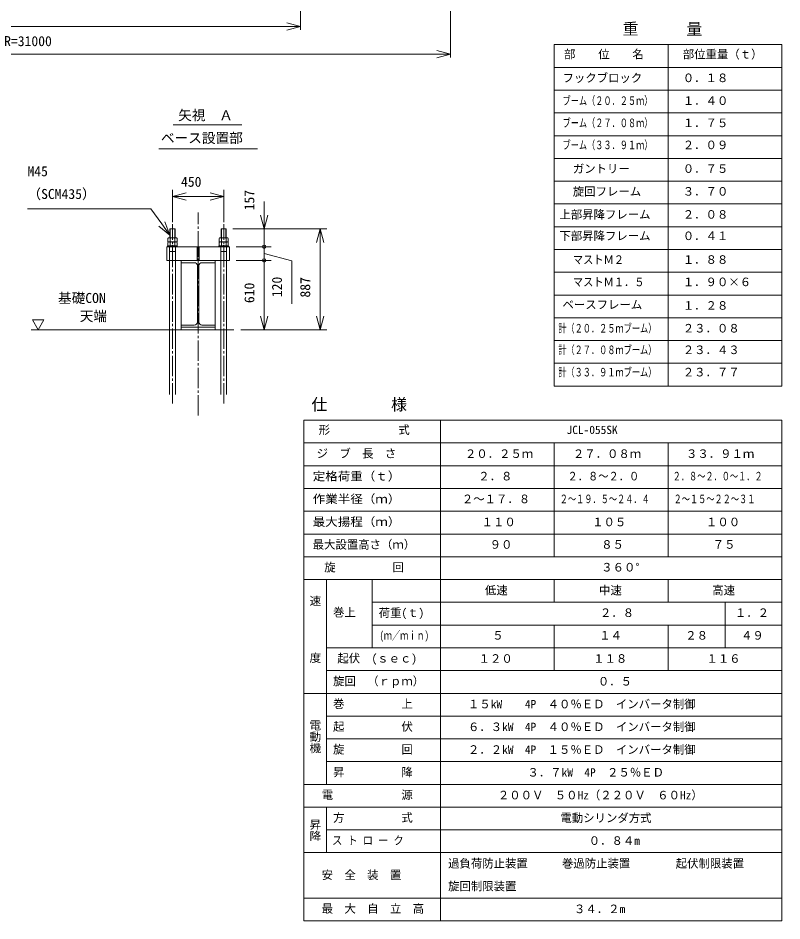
# Model space of a CAD drawing. Units: millimetres, scale not verified. Extents: x -27006 to 26751, y -37046 to 42575.
# Drawn here: x -6803 to 26751, y -37046 to 2623 of the extents above; entities that cross this region are included whole.
import ezdxf
from ezdxf.enums import TextEntityAlignment as Align

# ---------------------------------------------------------------- set-up
doc = ezdxf.new("R2010")
doc.units = ezdxf.units.MM
doc.header["$LTSCALE"] = 100
doc.header["$PDMODE"] = 32
doc.header["$PDSIZE"] = 50
doc.linetypes.add('CHAIN2', pattern=[12, 9, -1, 1, -1])
for name, color, linetype, lineweight in [('0-2_05 寸法', 7, 'Continuous', 18), ('0-3_10 当社外形線', 3, 'Continuous', 18), ('0-4_12 当社中心線', 3, 'CHAIN2', 18), ('0-6_20 躯体・土木、外形線', 1, 'Continuous', 18)]:
    doc.layers.add(name, color=color, linetype=linetype, lineweight=lineweight)
doc.styles.add('@ＭＳ ゴシック', font='')
doc.styles.add('ＭＳ ゴシック', font='')
doc.styles.get('@ＭＳ ゴシック').set_extended_font_data('@MS Gothic')
doc.styles.get('ＭＳ ゴシック').set_extended_font_data('MS Gothic')

msp = doc.modelspace()

# ---------------------------------------------------------------- linework, layer by layer
at = {"layer": '0-2_05 寸法'}
for p, q in [((12195.5, 12385.3), (12195.5, 890.4)), ((5598.2, 10617.5), (5598.2, 2101.1)), ((-18216.6, 2251.1), (4998.2, 2251.1)), ((5598.2, 2251.1), (4998.2, 2251.1)), ((16751.1, 1454.1), (16751.1, -13545.9)), ((16751.1, 1454.1), (26751.1, 1454.1)), ((21751.1, 1454.1), (21751.1, -13545.9)), ((26751.1, 1454.1), (26751.1, -13545.9)), ((-18216.6, 1040.4), (11595.5, 1040.4)), ((12195.5, 1040.4), (11595.5, 1040.4)), ((16751.1, 454.1), (26751.1, 454.1)), ((16751.1, -545.9), (26751.1, -545.9)), ((16751.1, -1545.9), (26751.1, -1545.9)), ((4.6, -2069.2), (3031.1, -2069.2)), ((16751.1, -2545.9), (26751.1, -2545.9)), ((-617.4, -3119.2), (3713.8, -3119.2)), ((16751.1, -3545.9), (26751.1, -3545.9)), ((16751.1, -4545.9), (26751.1, -4545.9)), ((-20.1, -6338.8), (-20.1, -4921.6)), ((2229.9, -6338.8), (2229.9, -4921.6)), ((-20.1, -5221.6), (579.9, -5221.6)), ((579.9, -5221.6), (1629.9, -5221.6)), ((2229.9, -5221.6), (1629.9, -5221.6)), ((4007.7, -6038.8), (4007.7, -5438.8)), ((16751.1, -5545.9), (26751.1, -5545.9)), ((4007.7, -6638.8), (4007.7, -6038.8)), ((2634.9, -6638.8), (4307.7, -6638.8)), ((2642.4, -6638.8), (6760.6, -6638.8)), ((4007.7, -7425.2), (4007.7, -6638.8)), ((6460.6, -6638.8), (6460.6, -7238.8)), ((16751.1, -6545.9), (26751.1, -6545.9)), ((2779.9, -7425.2), (4307.7, -7425.2)), ((2779.9, -7425.2), (4307.7, -7425.2)), ((4007.7, -7425.2), (4007.7, -8025.2)), ((4007.7, -8025.2), (4007.7, -7425.2)), ((6460.6, -7238.8), (6460.6, -10475.2)), ((16751.1, -7545.9), (26751.1, -7545.9)), ((2779.9, -8025.2), (4307.7, -8025.2)), ((2779.9, -8025.2), (4307.7, -8025.2)), ((4007.7, -8025.2), (4007.7, -10475.2)), ((16751.1, -8545.9), (26751.1, -8545.9)), ((16751.1, -9545.9), (26751.1, -9545.9)), ((4007.7, -11075.2), (4007.7, -10475.2)), ((6460.6, -11075.2), (6460.6, -10475.2)), ((16751.1, -10545.9), (26751.1, -10545.9)), ((2979.9, -11075.2), (4307.7, -11075.2)), ((2979.9, -11075.2), (6760.6, -11075.2)), ((16751.1, -11545.9), (26751.1, -11545.9)), ((16751.1, -12545.9), (26751.1, -12545.9)), ((16751.1, -13545.9), (26751.1, -13545.9)), ((5751.1, -15045.9), (5751.1, -37045.9)), ((5751.1, -15045.9), (26751.1, -15045.9)), ((11751.1, -15045.9), (11751.1, -37045.9)), ((26751.1, -15045.9), (26751.1, -37045.9)), ((5751.1, -16045.9), (26751.1, -16045.9)), ((16751.1, -16045.9), (16751.1, -18045.9)), ((21751.1, -16045.9), (21751.1, -18045.9)), ((5751.1, -17045.9), (26751.1, -17045.9)), ((5751.1, -18045.9), (26751.1, -18045.9)), ((16751.1, -18045.9), (16751.1, -21045.9)), ((21751.1, -18045.9), (21751.1, -21045.9)), ((5751.1, -19045.9), (26751.1, -19045.9)), ((5751.1, -20045.9), (26751.1, -20045.9)), ((5751.1, -21045.9), (26751.1, -21045.9)), ((26751.1, -22045.9), (5751.1, -22045.9)), ((6751.1, -22045.9), (6751.1, -31045.9)), ((8751.1, -22045.9), (8751.1, -25045.9)), ((16751.1, -22045.9), (16751.1, -23045.9)), ((21751.1, -22045.9), (21751.1, -23045.9)), ((8751.1, -23045.9), (26751.1, -23045.9)), ((24251.1, -23045.9), (24251.1, -25045.9)), ((8751.1, -24045.9), (26751.1, -24045.9)), ((16751.1, -24045.9), (16751.1, -26045.9)), ((21751.1, -24045.9), (21751.1, -26045.9)), ((6751.1, -25045.9), (26751.1, -25045.9)), ((6751.1, -26045.9), (26751.1, -26045.9)), ((5751.1, -27045.9), (26751.1, -27045.9)), ((6751.1, -28045.9), (26751.1, -28045.9)), ((6751.1, -29045.9), (26751.1, -29045.9)), ((6751.1, -30045.9), (26751.1, -30045.9)), ((5751.1, -31045.9), (26751.1, -31045.9)), ((5751.1, -32045.9), (26751.1, -32045.9)), ((6751.1, -32045.9), (6751.1, -34045.9)), ((6751.1, -33045.9), (26751.1, -33045.9)), ((5751.1, -34045.9), (26751.1, -34045.9)), ((5751.1, -36045.9), (26751.1, -36045.9)), ((5751.1, -37045.9), (26751.1, -37045.9))]:
    msp.add_line(p, q, dxfattribs=at)
for points in [[(4998.2, 2411.9), (5598.2, 2251.1), (4998.2, 2090.3)], [(11595.5, 1201.1), (12195.5, 1040.4), (11595.5, 879.6)], [(579.9, -5382.3), (-20.1, -5221.6), (579.9, -5060.8)], [(1629.9, -5060.8), (2229.9, -5221.6), (1629.9, -5382.3)], [(-132.6, -6910.2), (-484.3, -6424.2), (-966.6, -5757.9), (-6390.6, -5757.9)], [(-354.1, -6329.9), (-132.6, -6910.2), (-614.6, -6518.4)], [(4168.5, -6038.8), (4007.7, -6638.8), (3847, -6038.8)], [(6299.8, -7238.8), (6460.6, -6638.8), (6621.4, -7238.8)], [(4007.7, -7725.2), (5219.4, -8039.5), (5219.4, -9939.5)], [(4168.5, -10475.2), (4007.7, -11075.2), (3847, -10475.2)], [(6621.4, -10475.2), (6460.6, -11075.2), (6299.8, -10475.2)]]:
    msp.add_lwpolyline(points, dxfattribs=at)
msp.add_lwpolyline([(-6170.1, -10642.2), (-5670.1, -10642.2), (-5920.1, -11075.2)], close=True, dxfattribs=at)
for centre in [(4007.7, -7425.2), (4007.7, -7425.2), (4007.7, -8025.2), (4007.7, -8025.2)]:
    msp.add_circle(centre, 75, dxfattribs=at)
at = {"layer": '0-3_10 当社外形線'}
for p, q in [((92.4, -6638.8), (-132.6, -6638.8)), ((-132.6, -7030.2), (-132.6, -6638.8)), ((-117.6, -7030.2), (-117.6, -6638.8)), ((77.4, -7030.2), (77.4, -6638.8)), ((92.4, -7030.2), (92.4, -6638.8)), ((2342.4, -6638.8), (2117.4, -6638.8)), ((2117.4, -7030.2), (2117.4, -6638.8)), ((2132.4, -7030.2), (2132.4, -6638.8)), ((2327.4, -7030.2), (2327.4, -6638.8)), ((2342.4, -7030.2), (2342.4, -6638.8)), ((-222.1, -7210.2), (-222.1, -7059.4)), ((131.5, -7030.2), (-171.6, -7030.2)), ((-121.1, -7059.4), (-121.1, -7210.2)), ((81, -7059.4), (81, -7210.2)), ((182, -7210.2), (182, -7059.4)), ((2027.9, -7210.2), (2027.9, -7059.4)), ((2381.5, -7030.2), (2078.4, -7030.2)), ((2128.9, -7059.4), (2128.9, -7210.2)), ((2331, -7059.4), (2331, -7210.2)), ((2432, -7210.2), (2432, -7059.4)), ((-270.1, -7425.2), (2479.9, -7425.2)), ((-270.1, -7425.2), (-270.1, -8025.2)), ((182, -7210.2), (-222.1, -7210.2)), ((-222.1, -7390.2), (-222.1, -7239.4)), ((-121.1, -7239.4), (-121.1, -7390.2)), ((81, -7239.4), (81, -7390.2)), ((182, -7390.2), (182, -7239.4)), ((1064.9, -7425.2), (1064.9, -8025.2)), ((1144.9, -7425.2), (1144.9, -8025.2)), ((2432, -7210.2), (2027.9, -7210.2)), ((2027.9, -7390.2), (2027.9, -7239.4)), ((2128.9, -7239.4), (2128.9, -7390.2)), ((2331, -7239.4), (2331, -7390.2)), ((2432, -7390.2), (2432, -7239.4)), ((2479.9, -7425.2), (2479.9, -8025.2)), ((-150.1, -7638.8), (109.9, -7638.8)), ((2099.9, -7638.8), (2359.9, -7638.8)), ((-270.1, -8025.2), (2479.9, -8025.2)), ((1074.9, -8265.2), (1074.9, -10725.2)), ((1134.9, -10725.2), (1134.9, -8265.2))]:
    msp.add_line(p, q, dxfattribs=at)
at = {"layer": '0-3_10 当社外形線', "color": 7}
for p, q in [((354.9, -8125.2), (354.9, -11075.2)), ((1854.9, -8125.2), (1854.9, -11075.2))]:
    msp.add_line(p, q, dxfattribs=at)
at = {"layer": '0-3_10 当社外形線'}
for points in [[(-232.6, -7425.2), (192.4, -7425.2), (192.4, -7390.2), (-232.6, -7390.2)], [(2017.4, -7425.2), (2442.4, -7425.2), (2442.4, -7390.2), (2017.4, -7390.2)]]:
    msp.add_lwpolyline(points, close=True, dxfattribs=at)
for points in [[(-150.1, -13917.3), (-150.1, -11075.2), (-150.1, -7425.2)], [(109.9, -13917.3), (109.9, -11075.2), (109.9, -7425.2)], [(2099.9, -13917.3), (2099.9, -11075.2), (2099.9, -7425.2)], [(2359.9, -13917.3), (2359.9, -11075.2), (2359.9, -7425.2)], [(1274.9, -8125.2), (1854.9, -8125.2), (1854.9, -8025.2), (354.9, -8025.2), (354.9, -8125.2), (934.9, -8125.2)], [(934.9, -10865.2), (354.9, -10865.2), (354.9, -10965.2), (1854.9, -10965.2), (1854.9, -10865.2), (1274.9, -10865.2)]]:
    msp.add_lwpolyline(points, dxfattribs=at)
for centre, radius, start, end in [((-171.6, -7088.6), 58.3, 30, 150), ((-20.1, -7219.8), 189.6, 57.79577, 122.20423), ((131.5, -7088.6), 58.3, 30, 150), ((2078.4, -7088.6), 58.3, 30, 150), ((2229.9, -7219.8), 189.6, 57.79577, 122.20423), ((2381.5, -7088.6), 58.3, 30, 150), ((-171.6, -7268.6), 58.3, 30, 150), ((-20.1, -7399.8), 189.6, 57.79577, 122.20423), ((131.5, -7268.6), 58.3, 30, 150), ((2078.4, -7268.6), 58.3, 30, 150), ((2229.9, -7399.8), 189.6, 57.79577, 122.20423), ((2381.5, -7268.6), 58.3, 30, 150), ((934.9, -8265.2), 140, 0, 90), ((1274.9, -8265.2), 140, 90, 180), ((934.9, -10725.2), 140, 270, 0), ((1274.9, -10725.2), 140, 180, 270)]:
    msp.add_arc(centre, radius, start, end, dxfattribs=at)
for p in [(-20.1, -7390.2), (2229.9, -7390.2)]:
    msp.add_point(p, dxfattribs=at)
at = {"layer": '0-4_12 当社中心線'}
for p, q in [((1104.9, -14838.6), (1104.9, -5925.2)), ((-20.1, -14317.2), (-20.1, -6438.8)), ((2229.9, -14317.2), (2229.9, -6438.8)), ((1104.9, -7880.2), (1104.9, -7362.4))]:
    msp.add_line(p, q, dxfattribs=at)
at = {"layer": '0-6_20 躯体・土木、外形線'}
msp.add_line((-6220.1, -11075.2), (2679.9, -11075.2), dxfattribs=at)

# ---------------------------------------------------------------- texts
at = {"layer": '0-2_05 寸法', "style": 'ＭＳ ゴシック'}
for s, height, p in [('重\u3000\u3000\u3000量', 513.2, (19752.2, 1736.8)), ('R=31000', 439.9, (-7414.3, 1257.6)), ('部\u3000\u3000位\u3000\u3000名', 366.6, (17179.9, 736.8)), ('部位重量（ｔ）', 366.6, (22396.4, 736.8)), ('フックブロック', 366.6, (17112.8, -303.1)), ('０．１８', 366.6, (22396.4, -302.1)), ('１．４０', 366.6, (22396.4, -1302.1)), ('矢視\u3000Ａ', 439.9, (232.1, -1997.3)), ('１．７５', 366.6, (22396.4, -2279.3)), ('ベース設置部', 439.9, (-527.9, -2997.3)), ('２．０９', 366.6, (22396.4, -3247.9)), ('M45', 439.9, (-6390.6, -4457.9)), ('ガントリー', 366.6, (17566, -4291.3)), ('０．７５', 366.6, (22396.4, -4290.3)), ('450', 439.9, (354.9, -4921.6)), ('（SCM435）', 439.9, (-6390.6, -5457.9)), ('旋回フレーム', 366.6, (17566, -5291.3)), ('３．７０', 366.6, (22396.4, -5290.3)), ('上部昇降フレーム', 366.6, (16977, -6303.1)), ('２．０８', 366.6, (22396.4, -6302.1)), ('下部昇降フレーム', 366.6, (16977, -7242.4)), ('０．４１', 366.6, (22396.4, -7241.5)), ('１．８８', 366.6, (22396.4, -8286.2)), ('１．９０×６', 366.6, (22396.4, -9266.9)), ('基礎CON', 439.9, (-5048.7, -10027.6)), ('ベースフレーム', 366.6, (17112.8, -10263.2)), ('１．２８', 366.6, (22396.4, -10302.1)), ('天端', 439.9, (-4095.2, -10823.5)), ('２３．０８', 366.6, (22396.4, -11302.1)), ('２３．４３', 366.6, (22396.4, -12251)), ('２３．７７', 366.6, (22396.4, -13231.6)), ('仕\u3000\u3000\u3000\u3000様', 513.2, (6083.2, -14763.2)), ('形\u3000\u3000\u3000\u3000\u3000\u3000式', 366.6, (6402.1, -15763.2)), ('JCL-055SK', 366.6, (17290.9, -15763.2)), ('ジ\u3000ブ\u3000長\u3000さ', 366.6, (6312, -16803.1)), ('２０．２５ｍ', 366.6, (12826.8, -16814.2)), ('２７．０８ｍ', 366.6, (17568.9, -16814.2)), ('３３．９１ｍ', 366.6, (22537.4, -16814.2)), ('２．８', 366.6, (13412.6, -17801)), ('２～１７．８', 366.6, (12692.9, -18801)), ('１１０', 366.6, (13560.6, -19814.2)), ('１０５', 366.6, (18414.4, -19814.2)), ('１００', 366.6, (23416, -19814.2)), ('最大設置高さ（ｍ）', 366.6, (6140, -20803.1)), ('９０', 366.6, (13914, -20803.1)), ('８５', 366.6, (18813.2, -20803.1)), ('７５', 366.6, (23711.6, -20803.1)), ('旋\u3000\u3000\u3000\u3000\u3000回', 366.6, (6646.6, -21803.1)), ('３６０°', 366.6, (18813.2, -21803.1)), ('低速', 366.6, (13705.8, -22814.2)), ('中速', 366.6, (18718.1, -22814.2)), ('高速', 366.6, (23691.3, -22814.2)), ('巻上', 366.6, (7034, -23782.4)), ('荷重(ｔ)', 366.6, (9038.7, -23801.4)), ('２．８', 366.6, (18757, -23801.4)), ('１．２', 366.6, (24685.8, -23801.4)), ('５', 366.6, (14028.8, -24796.8)), ('１４', 366.6, (18722.1, -24796.8)), ('２８', 366.6, (22503.5, -24796.8)), ('４９', 366.6, (24954.9, -24796.8)), ('起伏\u3000(ｓｅｃ)', 366.6, (7223, -25803.1)), ('１２０', 366.6, (13426.9, -25814.2)), ('１１８', 366.6, (18456.8, -25814.2)), ('１１６', 366.6, (23434.1, -25814.2)), ('旋回\u3000（ｒｐｍ）', 366.6, (7034, -26803.1)), ('０．５', 366.6, (18665.4, -26814.2)), ('巻\u3000\u3000\u3000\u3000\u3000上', 366.6, (7034, -27803.1)), ('１５kW\u3000\u30004P\u3000４０％ＥＤ\u3000インバータ制御', 366.6, (12960.8, -27814.2)), ('起\u3000\u3000\u3000\u3000\u3000伏', 366.6, (7034, -28803.1)), ('６．３kW\u30004P\u3000４０％ＥＤ\u3000インバータ制御', 366.6, (12960.8, -28814.2)), ('旋\u3000\u3000\u3000\u3000\u3000回', 366.6, (7034, -29803.1)), ('２．２kW\u30004P\u3000１５％ＥＤ\u3000インバータ制御', 366.6, (12960.8, -29814.2)), ('昇\u3000\u3000\u3000\u3000\u3000降', 366.6, (7034, -30803.1)), ('３．７kW\u30004P\u3000２５％ＥＤ', 366.6, (15572.4, -30814.2)), ('電\u3000\u3000\u3000\u3000\u3000\u3000源', 366.6, (6534, -31803.1)), ('２００Ｖ\u3000５０Hz（２２０Ｖ\u3000６０Hz）', 366.6, (14272.4, -31814.2)), ('方\u3000\u3000\u3000\u3000\u3000式', 366.6, (7034, -32803.1)), ('電動シリンダ方式', 366.6, (17021.4, -32814.2)), ('０．８４m', 366.6, (18264.9, -33814.2)), ('過負荷防止装置', 366.6, (12086.7, -34814.2)), ('巻過防止装置', 366.6, (17086.7, -34814.2)), ('起伏制限装置', 366.6, (22086.7, -34814.2)), ('安\u3000全\u3000装\u3000置', 366.6, (6534, -35318.3)), ('旋回制限装置', 366.6, (12086.7, -35814.2)), ('最\u3000大\u3000自\u3000立\u3000高', 366.6, (6534, -36797.7)), ('３４．２m', 366.6, (17617.5, -36814.2))]:
    msp.add_text(s, height=height, dxfattribs=at).set_placement(p, align=Align.BOTTOM_LEFT)
for s, width, p in [('ブーム（２０．２５ｍ）', 0.7, (17112.8, -1303.1)), ('ブーム（２７．０８ｍ）', 0.7, (17112.8, -2280.2)), ('ブーム（３３．９１ｍ）', 0.7, (17112.8, -3248.9)), ('マストＭ２', 0.9, (17566, -8287.2)), ('マストＭ１．５', 0.9, (17566, -9267.8)), ('計（２０．２５ｍブーム）', 0.7, (16925.2, -11303.1)), ('計（２７．０８ｍブーム）', 0.7, (16925.2, -12252)), ('計（３３．９１ｍブーム）', 0.7, (16925.2, -13232.6)), ('定格荷重（ｔ）', 1.1, (6140, -17803.1)), ('２．８～２．０', 0.9, (17333.1, -17801)), ('２．８～２．０～１．２', 0.7, (21951.9, -17801)), ('作業半径（ｍ）', 1.1, (6140, -18803.1)), ('２～１９．５～２４．４', 0.7, (16992.9, -18801)), ('２～１５～２２～３１', 0.7, (21992.9, -18801)), ('最大揚程（ｍ）', 1.1, (6140, -19803.1)), ('(ｍ／ｍｉｎ)', 0.7, (9080.2, -24796.8)), ('ス ト ロ ー ク', 0.9, (6988.9, -33803.1))]:
    msp.add_text(s, height=366.6, dxfattribs=dict(at, width=width)).set_placement(p, align=Align.BOTTOM_LEFT)
at = {"layer": '0-2_05 寸法'}
for s, height, rotation, style, p in [('157', 439.9, 90, 'ＭＳ ゴシック', (3707.7, -5826.8)), ('610', 439.9, 90, 'ＭＳ ゴシック', (3707.7, -9900.2)), ('120', 439.9, 90, 'ＭＳ ゴシック', (4919.4, -9639.5)), ('887', 439.9, 90, 'ＭＳ ゴシック', (6160.6, -9657)), ('速\u3000\u3000\u3000\u3000度', 366.6, 270, '@ＭＳ ゴシック', (5951.2, -22728.3)), ('電動機', 366.6, 270, '@ＭＳ ゴシック', (5951.2, -28195.4)), ('昇降', 366.6, 270, '@ＭＳ ゴシック', (5951.2, -32560.4))]:
    msp.add_text(s, height=height, rotation=rotation, dxfattribs=dict(at, style=style)).set_placement(p, align=Align.BOTTOM_LEFT)

doc.saveas('drawing.dxf')
